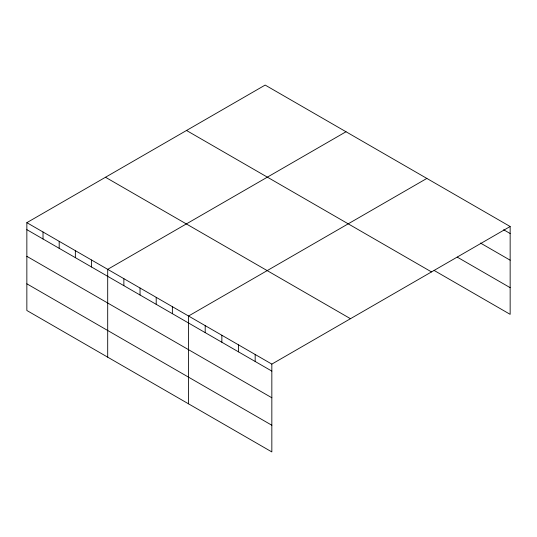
<?xml version="1.0" encoding="UTF-8"?>
<svg xmlns="http://www.w3.org/2000/svg" width="537" height="537" viewBox="0 0 537 537"><rect width="100%" height="100%" fill="white"/><g stroke="black" fill="none" stroke-linecap="round" stroke-linejoin="round"><path stroke-width="0.81" d="M510.15 226.513L265.164 85.074L26.85 222.66L26.85 310.487L271.836 451.926L271.836 364.106L510.15 226.513L510.15 314.34L434.097 270.426M346.009 131.753L107.695 269.339L107.695 357.159M426.855 178.425L188.541 316.018L188.541 403.837M503.632 229.749L510.15 233.514M480.454 243.039L510.15 260.183M457.276 257.136L510.15 287.664M186.52 130.478L431.506 271.923M105.494 177.257L350.48 318.703M26.85 222.66L271.836 364.106M26.85 229.655L271.836 371.101M26.85 256.33L271.836 397.769M26.85 283.811L271.836 425.25M255.176 354.487L255.176 361.482M238.522 344.868L238.522 351.863M221.862 335.249L221.862 342.244M205.201 325.63L205.201 332.625M172.37 306.681L172.37 313.675M156.207 297.344L156.207 304.338M140.036 288.007L140.036 295.001M123.866 278.676L123.866 285.671M91.525 260.002L91.525 266.996M75.355 250.665L75.355 257.666M59.191 241.335L59.191 248.329M43.02 231.997L43.02 238.992"/></g></svg>
